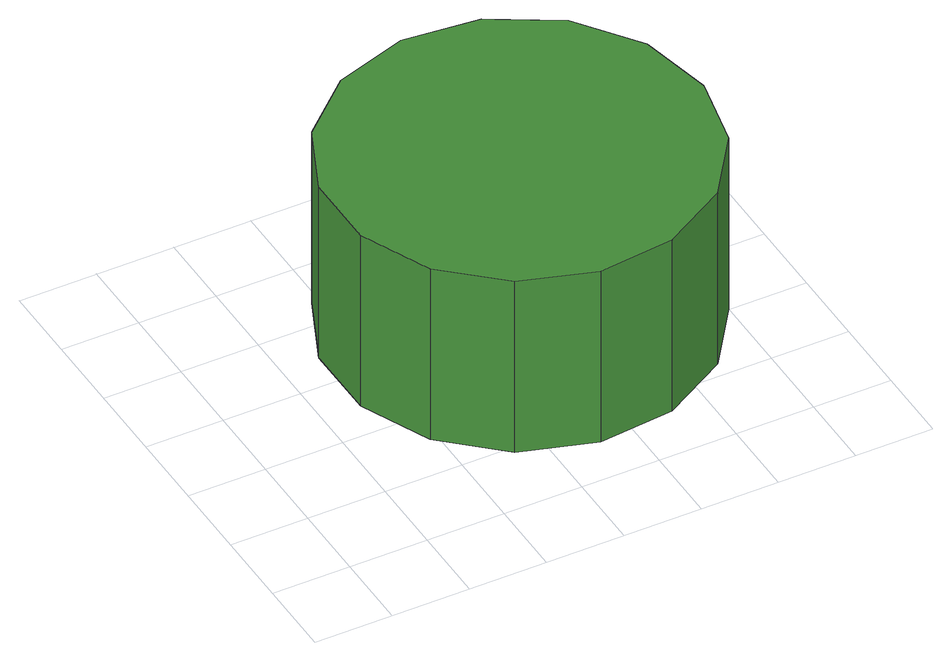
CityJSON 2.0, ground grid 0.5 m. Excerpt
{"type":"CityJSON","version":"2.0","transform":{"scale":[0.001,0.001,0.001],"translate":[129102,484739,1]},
"CityObjects":{
"tree1":{"type":"SolitaryVegetationObject","attributes":{"function":"something"},"geometry":[{"type":"MultiSurface","lod":"1","boundaries":[[[0,1,2,3,4,5,6,7,8,9,10,11,12,13,14]],[[15,16,17,18,19,20,21,22,23,24,25,26,27,28,29]],[[0,29,28,1]],[[1,28,27,2]],[[2,27,26,3]],[[3,26,25,4]],[[4,25,24,5]],[[5,24,23,6]],[[6,23,22,7]],[[7,22,21,8]],[[8,21,20,9]],[[9,20,19,10]],[[10,19,18,11]],[[11,18,17,12]],[[12,17,16,13]],[[13,16,15,14]],[[14,15,29,0]]]}]}
},
"vertices":[
[3103,1486,1433],[3000,1970,1433],[2709,2371,1433],[2280,2618,1433],[1788,2670,1433],[1317,2517,1433],[949,2186,1433],[748,1733,1433],[748,1238,1433],[949,786,1433],[1317,455,1433],[1788,302,1433],[2280,354,1433],[2709,601,1433],[3000,1002,1433],[3000,1002,183],[2709,601,183],[2280,354,183],[1788,302,183],[1317,455,183],[949,786,183],[748,1238,183],[748,1733,183],[949,2186,183],[1317,2517,183],[1788,2670,183],[2280,2618,183],[2709,2371,183],[3000,1970,183],[3103,1486,183]
]}
